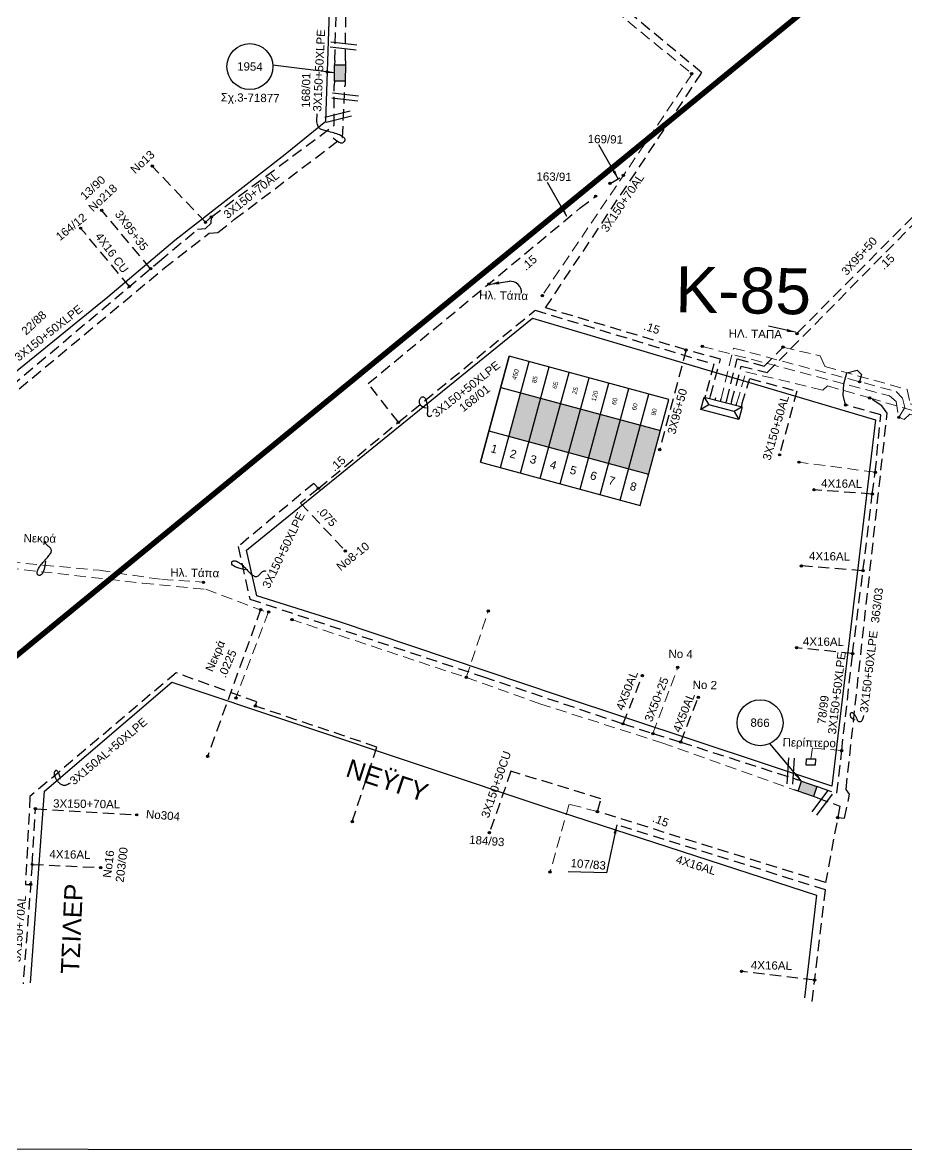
# Model space of a CAD drawing. Header units: millimetres. Extents: x 2875 to 4053, y 1200 to 1741.
# Drawn here: x 2972 to 3071.6, y 1200.5 to 1327.8 of the extents above; entities that cross this region are included whole.
import ezdxf
from ezdxf.enums import TextEntityAlignment as Align

# ---------------------------------------------------------------- set-up
doc = ezdxf.new("R2010")
doc.units = ezdxf.units.MM
doc.linetypes.add('DASHED', pattern=[19.05, 12.7, -6.35])
doc.linetypes.add('DASHEDX2', pattern=[38.1, 25.4, -12.7])
for name, color, linetype in [('Link Box 4 Διευθύνσεων', 7, 'Continuous'), ('Ασφαλειοκιβώτια Χ.Τ 8 αναχωρήσεων', 7, 'Continuous'), ('Γυμνά εναέρια ΧΤ (3Φ)   4x16AL', 7, 'Continuous'), ('Επιγραφές - Σχήματα', 7, 'Continuous'), ('Επιτοίχιο Κουτί', 7, 'Continuous'), ('Καλώδια ΧΤ   3x150+50AL', 7, 'DASHED'), ('Καλώδια ΧΤ   3x150+50AL XLPE', 7, 'DASHED'), ('Καλώδια ΧΤ   3x150+50CU', 7, 'DASHED'), ('Καλώδια ΧΤ   3x150+70AL', 7, 'DASHED'), ('Καλώδια ΧΤ   3x150AL+50XLPE', 7, 'DASHED'), ('Καλώδια ΧΤ   3x95+35 CU', 7, 'DASHED'), ('Καλώδια ΧΤ   3x95+50CU', 7, 'DASHED'), ('ΠΙΝΑΚΙΔΑ', 7, 'Continuous'), ('Συνδέσεις', 7, 'Continuous'), ('Τομή', 7, 'Continuous'), ('Υποσταθμός πόλεως', 7, 'Continuous'), ('Υπόβαθρο ΔΕΗ', 7, 'Continuous'), ('Υπόγεια Καλώδια Δικτύου ΧΤ   .10', 7, 'DASHED'), ('Υπόγεια Καλώδια Δικτύου ΧΤ   .15', 7, 'DASHED'), ('Υπόγεια καλώδια Δικτύου ΧΤ και Παρ. ΧΤ - 3X150+70 AL', 7, 'DASHED'), ('Υπόγεια καλώδια Παροχών ΧΤ   .0225', 7, 'DASHED'), ('Υπόγεια καλώδια Παροχών ΧΤ   .075', 7, 'DASHED'), ('Υπόγεια καλώδια Παροχών ΧΤ   4x16AL', 7, 'DASHED'), ('Υπόγεια καλώδια Παροχών ΧΤ   4x16CU', 7, 'DASHED'), ('Υπόγεια καλώδια Παροχών ΧΤ   4x50AL', 7, 'DASHED')]:
    doc.layers.add(name, color=color, linetype=linetype)
doc.layers.add('Άγνωστα', color=7, linetype='Continuous', lineweight=5)
doc.styles.get("Standard").update_dxf_attribs({"font": 'ARIAL.TTF'})
doc.linetypes.add('SYN_LINE', pattern='A,0.5,-0.0001,["/\\/\\/\\/",Standard,S=0.1,R=0,X=0,Y=-0.05],-0.25', length=0.7501)
doc.dimstyles.new('ISO-25', dxfattribs={"dimtxt": 2.5, "dimasz": 1, "dimexe": 1.25, "dimexo": 0.625, "dimtad": 1, "dimtxsty": 'Standard', "dimcen": 2.5, "dimadec": 0, "dimazin": 0, "dimtfac": 1, "dimtmove": 0, "dimatfit": 3, "dimfxl": 1.25, "dimarcsym": 0})

# ---------------------------------------------------------------- blocks, each defined once
blk = doc.blocks.new('LINK BOX 4 ΑΝΑΧΩΡΗΣΕΩΝ')
at = {"layer": 'Link Box 4 Διευθύνσεων', "ltscale": 40}
blk.add_hatch(color=256, dxfattribs=at).paths.add_polyline_path([(-3.54, 0), (-3.54, -4.67), (3.54, -4.67), (3.54, 0)])
for p, q in [((-3.54, 0), (-5.33, 0)), ((5.33, 0), (3.54, 0)), ((-3.54, -4.67), (-5.33, -4.67)), ((5.33, -4.67), (3.54, -4.67))]:
    blk.add_line(p, q, dxfattribs=at)
blk.add_lwpolyline([(-3.54, -4.67), (-3.54, 0), (3.54, 0), (3.54, -4.67)], close=True, dxfattribs=at)
blk = doc.blocks.new('_ΣΥΝΔΕΣΗ')
at = {"layer": 'Συνδέσεις', "linetype": 'SYN_LINE', "ltscale": 40}
blk.add_hatch(color=256, dxfattribs=at).paths.add_polyline_path([(0.5, -0.01, 1), (-0.5, -0.01, 1)])
at = {"layer": 'Συνδέσεις'}
blk.add_circle((0, -0.01), 0.5, dxfattribs=at)
blk = doc.blocks.new('ΤΟΜΗ')
at = {"layer": 'Τομή', "ltscale": 40}
for p, q in [((-5.68, 0), (5.68, 0)), ((5.68, -2.33), (-5.68, -2.33))]:
    blk.add_line(p, q, dxfattribs=at)
blk = doc.blocks.new('ΕΠΙΤΟΙΧΙΟ ΚΟΥΤΙ')
at = {"layer": 'Επιτοίχιο Κουτί', "ltscale": 40}
blk.add_lwpolyline([(-2.06, 1.35), (1.86, 1.35), (1.86, -1.39), (-2.06, -1.39)], close=True, dxfattribs=at)
blk = doc.blocks.new('ΑΣΦΑΛΕΙΟΚΙΒΩΤΙΟ ΥΠΟΣΤΑΘΜΟΥ 8 ΑΝΑΧΩΡΗΣΕΩΝ')
at = {"layer": 'Ασφαλειοκιβώτια Χ.Τ 8 αναχωρήσεων', "ltscale": 40}
for p, q in [((-23.91, 36), (23.91, 36)), ((-9.83, 36), (-9.83, -36)), ((9.83, 36), (9.83, -36)), ((-23.91, 27), (23.91, 27)), ((-23.91, 18), (23.91, 18)), ((-23.91, 9), (23.91, 9)), ((-23.91, 0), (23.91, 0)), ((-23.91, -9), (23.91, -9)), ((-23.91, -18), (23.91, -18)), ((-23.91, -27), (23.91, -27))]:
    blk.add_line(p, q, dxfattribs=at)
at = {"layer": 'Ασφαλειοκιβώτια Χ.Τ 8 αναχωρήσεων'}
blk.add_lwpolyline([(-23.91, -36), (23.91, -36), (23.91, 36), (-23.91, 36)], close=True, dxfattribs=at)
for s, p in [('1', (-18.53, 33.14)), ('2', (-18.53, 24.57)), ('3', (-18.53, 15.5)), ('4', (-18.53, 6.47)), ('5', (-18.53, -2.54)), ('6', (-18.53, -11.67)), ('7', (-18.53, -19.92)), ('8', (-18.53, -29.6))]:
    blk.add_text(s, height=3.6, rotation=270, dxfattribs=at).set_placement(p)
at = {"layer": 'Ασφαλειοκιβώτια Χ.Τ 8 αναχωρήσεων', "ltscale": 40}
for tag, height, p in [('ΟΝΟΜΑ', 5, (-0.27, 39.95)), ('ΚΕΙΜΕΝΟ 1', 2, (16.95, 31.32)), ('ΚΕΙΜΕΝΟ 2', 2, (16.95, 22.62)), ('ΚΕΙΜΕΝΟ 3', 2, (16.95, 13.33)), ('ΚΕΙΜΕΝΟ 4', 2, (16.95, 4.36)), ('ΚΕΙΜΕΝΟ 5', 2, (16.95, -4.48)), ('ΚΕΙΜΕΝΟ 6', 2, (16.95, -13.4)), ('ΚΕΙΜΕΝΟ 7', 2, (16.95, -22.48)), ('ΚΕΙΜΕΝΟ 8', 2, (16.95, -31.21)), ('ΣΧ', 2, (-0.21, -38.43))]:
    blk.add_attdef(tag, text='', height=height, dxfattribs=at).set_placement(p, align=Align.MIDDLE_CENTER)
blk = doc.blocks.new('ΥΠΟΣΤΑΘΜΟΣ ΠΟΛΕΩΣ 8 ΑΝΑΧΩΡΗΣΕΩΝ')
at = {"layer": 'Υποσταθμός πόλεως', "linetype": 'Continuous', "ltscale": 40}
for p, q in [((-8.18, -2.82), (-8.18, -4)), ((-5.9, -2.82), (-5.9, -4)), ((-3.55, -2.82), (-3.55, -4)), ((-1.28, -2.82), (-1.28, -4)), ((1.23, -2.82), (1.23, -4)), ((3.56, -2.82), (3.56, -4)), ((6.03, -2.82), (6.03, -4)), ((8.16, -2.82), (8.16, -4))]:
    blk.add_line(p, q, dxfattribs=at)
blk.add_lwpolyline([(-8.57, 2.82), (8.57, 2.82), (8.57, -2.82), (-8.57, -2.82)], close=True, dxfattribs=at)
for points in [[(-5.75, 0), (-8.57, 2.82)], [(5.75, 0), (8.57, 2.82)], [(-8.57, -2.82), (-5.75, 0)], [(-5.75, 0), (5.75, 0)], [(8.57, -2.82), (5.75, 0)]]:
    blk.add_lwpolyline(points, dxfattribs=at)
at = {"layer": 'Υποσταθμός πόλεως', "linetype": 'SYN_LINE', "ltscale": 40, "flags": 1}
for tag, p in [('ΜΕΤΑΣΧΗΜΑΤΙΣΜΟΣ', (9.59, 1.44)), ('ΙΣΧΥΣ', (9.57, -1.35)), ('ΑΡΙΘΜΟΣ', (9.69, -4.07))]:
    blk.add_attdef(tag, p, '', height=1.8, dxfattribs=at)

msp = doc.modelspace()

# ---------------------------------------------------------------- hatches: boundary and pattern name
at = {"layer": 'Ασφαλειοκιβώτια Χ.Τ 8 αναχωρήσεων'}
for color, points in [(1, [(3026.818, 1281.163), (3029.068, 1280.553), (3030.4, 1285.467), (3028.15, 1286.077)]), (85, [(3029.068, 1280.553), (3031.318, 1279.943), (3032.65, 1284.857), (3030.4, 1285.467)]), (6, [(3031.318, 1279.943), (3033.568, 1279.333), (3034.901, 1284.247), (3032.65, 1284.857)]), (2, [(3033.568, 1279.333), (3035.819, 1278.723), (3037.151, 1283.637), (3034.901, 1284.247)]), (173, [(3035.819, 1278.723), (3038.069, 1278.113), (3039.401, 1283.027), (3037.151, 1283.637)]), (27, [(3038.069, 1278.113), (3040.319, 1277.503), (3041.651, 1282.417), (3039.401, 1283.027)]), (62, [(3040.319, 1277.503), (3042.569, 1276.893), (3043.901, 1281.807), (3041.651, 1282.417)])]:
    msp.add_hatch(color=color, dxfattribs=at).paths.add_polyline_path(points)

# ---------------------------------------------------------------- linework, layer by layer
at = {"layer": 'Άγνωστα', "linetype": 'DASHED', "ltscale": 0.1}
for points in [[(3034.324, 1332.78), (3047.478, 1322.022), (3030.6, 1297.068)], [(2993.268, 1305.892), (2992.61, 1305.306), (2986.603, 1311.624)], [(2939.671, 1269.091), (2950.013, 1268.315), (2957.091, 1267.867), (2966.647, 1267.376), (2980.611, 1266.069), (2987.681, 1265.029), (2992.308, 1264.749)]]:
    msp.add_lwpolyline(points, dxfattribs=at)
at = {"layer": 'Άγνωστα', "color": 62, "linetype": 'DASHED', "ltscale": 0.1}
for points in [[(3048.616, 1291.305), (3069.724, 1285.735), (3070.473, 1285.099), (3070.787, 1283.312), (3071.387, 1283.065), (3072.029, 1283.684), (3086.215, 1279.2)], [(3050.747, 1285.412), (3052.141, 1291.121), (3070.501, 1286.205), (3071.201, 1285.482), (3071.476, 1284.43), (3070.787, 1283.312)], [(3068.133, 1277.123), (3059.532, 1278.259)], [(3022.006, 1253.994), (3024.504, 1261.483)], [(3002.234, 1260.56), (3002.234, 1260.56), (3022.006, 1253.994), (3030.298, 1251.027), (3044.073, 1246.625), (3058.993, 1241.326)], [(3064.348, 1245.757), (3061.055, 1246.047), (3060.865, 1244.824)]]:
    msp.add_lwpolyline(points, dxfattribs=at)
at = {"layer": 'Άγνωστα', "color": 173, "linetype": 'DASHED', "ltscale": 0.1}
for points in [[(3052.528, 1284.927), (3053.538, 1288.442), (3062.206, 1286.377), (3062.75, 1286.848), (3067.508, 1285.5), (3088.525, 1279.306), (3089.224, 1290.143)], [(3036.803, 1238.879), (3033.615, 1239.719), (3031.467, 1232.077)]]:
    msp.add_lwpolyline(points, dxfattribs=at)
at = {"layer": 'Άγνωστα', "color": 6, "linetype": 'DASHED', "ltscale": 0.1}
msp.add_lwpolyline([(3057.735, 1291.225), (3061.93, 1290.228), (3062.461, 1289.021), (3071.709, 1286.461), (3072.065, 1284.849), (3087.43, 1280.5), (3087.912, 1280.279), (3088.776, 1280.698), (3089.368, 1281.348), (3090.427, 1290.026)], dxfattribs=at)
at = {"layer": 'Άγνωστα', "color": 7, "linetype": 'DASHED', "ltscale": 0.1}
for points in [[(2950.781, 1267.58), (2954.984, 1267.268), (2960.873, 1267.189), (2970.275, 1266.339), (2985.512, 1264.625), (2992.638, 1263.932), (2999.674, 1261.264)], [(2999.727, 1261.385), (2996.041, 1251.681)]]:
    msp.add_lwpolyline(points, dxfattribs=at)
at = {"layer": 'Άγνωστα', "color": 2, "linetype": 'DASHED', "ltscale": 0.1}
msp.add_lwpolyline([(3043.066, 1247.673), (3045.855, 1255.124)], dxfattribs=at)
at = {"layer": 'Γυμνά εναέρια ΧΤ (3Φ)   4x16AL', "color": 173, "linetype": 'DASHED', "ltscale": 0.1}
msp.add_lwpolyline([(3061.014, 1217.478), (3062.513, 1230.066), (3038.993, 1237.382)], dxfattribs=at)
at = {"layer": 'Επιγραφές - Σχήματα'}
for points in [[(3006.997, 1314.822), (3007.258, 1314.586), (3007.48, 1314.42), (3007.665, 1314.315), (3007.82, 1314.26), (3007.946, 1314.246), (3008.05, 1314.262), (3008.134, 1314.299), (3008.203, 1314.346), (3008.26, 1314.396), (3008.305, 1314.446), (3008.337, 1314.497), (3008.356, 1314.549), (3008.361, 1314.602), (3008.351, 1314.657), (3008.325, 1314.714), (3008.283, 1314.772), (3008.224, 1314.832), (3008.148, 1314.894), (3008.057, 1314.956), (3007.952, 1315.018), (3007.832, 1315.081), (3007.7, 1315.142), (3007.556, 1315.201), (3007.4, 1315.259), (3007.235, 1315.314), (3007.062, 1315.366), (3006.885, 1315.416), (3006.707, 1315.464), (3006.532, 1315.51), (3006.361, 1315.553), (3006.199, 1315.595), (3006.049, 1315.635), (3005.912, 1315.674), (3005.789, 1315.713), (3005.68, 1315.755), (3005.583, 1315.803), (3005.497, 1315.857), (3005.422, 1315.921), (3005.358, 1315.996), (3005.303, 1316.085), (3005.257, 1316.19), (3005.22, 1316.312), (3005.192, 1316.453), (3005.175, 1316.615), (3005.168, 1316.799), (3005.172, 1317.007), (3005.188, 1317.24), (3005.215, 1317.5)], [(3017.526, 1284.328), (3017.299, 1284.39), (3017.118, 1284.465), (3016.979, 1284.552), (3016.877, 1284.646), (3016.806, 1284.746), (3016.761, 1284.849), (3016.738, 1284.951), (3016.731, 1285.05), (3016.735, 1285.145), (3016.75, 1285.232), (3016.773, 1285.313), (3016.804, 1285.387), (3016.841, 1285.452), (3016.884, 1285.508), (3016.93, 1285.555), (3016.98, 1285.591), (3017.031, 1285.617), (3017.083, 1285.631), (3017.136, 1285.634), (3017.189, 1285.623), (3017.241, 1285.599), (3017.292, 1285.56), (3017.341, 1285.507), (3017.388, 1285.438), (3017.431, 1285.354), (3017.472, 1285.256), (3017.508, 1285.148), (3017.541, 1285.031), (3017.57, 1284.909), (3017.593, 1284.785), (3017.612, 1284.661), (3017.626, 1284.539), (3017.634, 1284.423), (3017.638, 1284.312), (3017.638, 1284.208), (3017.636, 1284.11), (3017.632, 1284.019), (3017.627, 1283.935), (3017.622, 1283.858), (3017.619, 1283.788), (3017.617, 1283.726), (3017.619, 1283.672), (3017.623, 1283.624), (3017.63, 1283.582), (3017.642, 1283.545), (3017.657, 1283.513), (3017.677, 1283.486), (3017.702, 1283.461), (3017.733, 1283.44), (3017.769, 1283.425), (3017.811, 1283.416), (3017.86, 1283.416), (3017.916, 1283.428), (3017.979, 1283.454), (3018.05, 1283.495), (3018.129, 1283.553)], [(2974.56, 1267.091), (2974.491, 1266.584), (2974.409, 1266.194), (2974.316, 1265.906), (2974.217, 1265.705), (2974.116, 1265.577), (2974.017, 1265.507), (2973.925, 1265.481), (2973.843, 1265.483), (2973.775, 1265.503), (2973.72, 1265.535), (2973.679, 1265.579), (2973.65, 1265.634), (2973.633, 1265.697), (2973.627, 1265.767), (2973.631, 1265.844), (2973.645, 1265.926), (2973.668, 1266.01), (2973.699, 1266.098), (2973.738, 1266.188), (2973.785, 1266.28), (2973.838, 1266.374), (2973.898, 1266.468), (2973.963, 1266.562), (2974.033, 1266.657), (2974.109, 1266.751), (2974.188, 1266.845), (2974.27, 1266.938), (2974.355, 1267.032), (2974.443, 1267.127), (2974.531, 1267.223), (2974.62, 1267.32), (2974.708, 1267.418), (2974.796, 1267.518), (2974.881, 1267.619), (2974.961, 1267.72), (2975.035, 1267.82), (2975.1, 1267.917), (2975.154, 1268.012), (2975.196, 1268.103), (2975.223, 1268.188), (2975.234, 1268.268), (2975.23, 1268.343), (2975.212, 1268.413), (2975.181, 1268.481), (2975.137, 1268.546), (2975.082, 1268.61), (2975.017, 1268.674), (2974.943, 1268.739), (2974.862, 1268.804), (2974.779, 1268.873), (2974.7, 1268.945), (2974.631, 1269.021), (2974.577, 1269.102), (2974.545, 1269.189), (2974.54, 1269.284), (2974.569, 1269.386)], [(2997.128, 1266.122), (2996.626, 1266.224), (2996.242, 1266.333), (2995.961, 1266.445), (2995.767, 1266.557), (2995.646, 1266.666), (2995.583, 1266.769), (2995.564, 1266.863), (2995.572, 1266.945), (2995.596, 1267.012), (2995.632, 1267.064), (2995.679, 1267.102), (2995.735, 1267.127), (2995.799, 1267.14), (2995.87, 1267.141), (2995.946, 1267.132), (2996.026, 1267.112), (2996.109, 1267.084), (2996.195, 1267.047), (2996.282, 1267.002), (2996.371, 1266.949), (2996.46, 1266.89), (2996.55, 1266.824), (2996.64, 1266.752), (2996.73, 1266.676), (2996.818, 1266.594), (2996.907, 1266.509), (2996.995, 1266.42), (2997.083, 1266.329), (2997.171, 1266.236), (2997.261, 1266.141), (2997.352, 1266.046), (2997.444, 1265.951), (2997.538, 1265.857), (2997.633, 1265.765), (2997.728, 1265.678), (2997.822, 1265.598), (2997.915, 1265.527), (2998.006, 1265.466), (2998.094, 1265.419), (2998.177, 1265.386), (2998.256, 1265.369), (2998.331, 1265.368), (2998.403, 1265.381), (2998.472, 1265.408), (2998.54, 1265.447), (2998.608, 1265.498), (2998.676, 1265.558), (2998.745, 1265.627), (2998.817, 1265.704), (2998.89, 1265.782), (2998.967, 1265.856), (2999.048, 1265.92), (2999.133, 1265.968), (2999.222, 1265.995), (2999.316, 1265.993), (2999.417, 1265.957)], [(3065.846, 1249.171), (3065.669, 1249.259), (3065.536, 1249.352), (3065.44, 1249.447), (3065.377, 1249.543), (3065.34, 1249.637), (3065.325, 1249.725), (3065.325, 1249.806), (3065.335, 1249.876), (3065.351, 1249.934), (3065.37, 1249.98), (3065.394, 1250.014), (3065.422, 1250.036), (3065.453, 1250.048), (3065.487, 1250.049), (3065.525, 1250.04), (3065.565, 1250.022), (3065.607, 1249.996), (3065.65, 1249.961), (3065.695, 1249.919), (3065.739, 1249.872), (3065.783, 1249.819), (3065.825, 1249.763), (3065.864, 1249.703), (3065.9, 1249.642), (3065.933, 1249.579), (3065.962, 1249.517), (3065.988, 1249.455), (3066.012, 1249.394), (3066.035, 1249.336), (3066.057, 1249.281), (3066.079, 1249.23), (3066.102, 1249.185), (3066.126, 1249.145), (3066.152, 1249.11), (3066.181, 1249.082), (3066.213, 1249.059), (3066.248, 1249.041), (3066.289, 1249.029), (3066.334, 1249.023), (3066.385, 1249.022), (3066.442, 1249.026), (3066.503, 1249.043), (3066.566, 1249.076), (3066.629, 1249.132), (3066.689, 1249.218), (3066.744, 1249.339), (3066.793, 1249.501), (3066.833, 1249.71)], [(2976.232, 1242.527), (2976.204, 1242.699), (2976.171, 1242.852), (2976.134, 1242.985), (2976.093, 1243.101), (2976.052, 1243.2), (2976.01, 1243.283), (2975.97, 1243.351), (2975.933, 1243.406), (2975.899, 1243.449), (2975.869, 1243.481), (2975.841, 1243.504), (2975.816, 1243.517), (2975.794, 1243.523), (2975.772, 1243.523), (2975.751, 1243.517), (2975.731, 1243.508), (2975.711, 1243.495), (2975.69, 1243.48), (2975.67, 1243.462), (2975.651, 1243.442), (2975.632, 1243.419), (2975.615, 1243.394), (2975.598, 1243.367), (2975.584, 1243.339), (2975.571, 1243.308), (2975.56, 1243.276), (2975.552, 1243.242), (2975.546, 1243.206), (2975.542, 1243.168), (2975.541, 1243.129), (2975.544, 1243.088), (2975.55, 1243.045), (2975.559, 1243), (2975.571, 1242.953), (2975.587, 1242.905), (2975.605, 1242.854), (2975.627, 1242.802), (2975.652, 1242.747), (2975.68, 1242.691), (2975.711, 1242.632), (2975.745, 1242.571), (2975.782, 1242.509), (2975.821, 1242.446), (2975.863, 1242.384), (2975.908, 1242.322), (2975.956, 1242.261), (2976.006, 1242.204), (2976.059, 1242.149), (2976.115, 1242.098), (2976.173, 1242.052), (2976.233, 1242.009), (2976.295, 1241.971), (2976.358, 1241.938), (2976.422, 1241.909), (2976.487, 1241.884), (2976.552, 1241.864), (2976.618, 1241.85), (2976.688, 1241.844), (2976.764, 1241.848), (2976.85, 1241.866), (2976.951, 1241.9), (2977.068, 1241.953), (2977.206, 1242.029), (2977.368, 1242.13)]]:
    msp.add_lwpolyline(points, dxfattribs=at)
for centre in [(2997.614, 1322.842), (3055.14, 1248.881)]:
    msp.add_circle(centre, 2.59, dxfattribs=at)
msp.add_arc((3026.964, 1297.357), 1.287, 356.84798, 95.27086, dxfattribs=at)
at = {"layer": 'Καλώδια ΧΤ   3x150+50AL', "color": 5, "ltscale": 0.1}
msp.add_lwpolyline([(3008.387, 1323.488), (3008.436, 1330.615), (3004.322, 1332.918), (3006.202, 1336.299), (3010.123, 1343.767), (2972.128, 1364.282), (2970.809, 1364.032), (2968.576, 1365.319), (2951.355, 1369.924), (2950.257, 1370.961), (2942.899, 1374.752), (2925.58, 1381.964), (2908.674, 1390.836), (2898.848, 1396.223)], dxfattribs=at)
at = {"layer": 'Καλώδια ΧΤ   3x150+50AL', "color": 1, "ltscale": 0.1}
msp.add_lwpolyline([(3053.1, 1284.781), (3053.976, 1287.677), (3059.302, 1286.274), (3057.354, 1279.176)], dxfattribs=at)
at = {"layer": 'Καλώδια ΧΤ   3x150+50AL XLPE', "color": 6, "linetype": 'DASHED', "ltscale": 0.1}
msp.add_lwpolyline([(3007.178, 1323.51), (3007.406, 1330.434), (2995.898, 1336.475), (2973.043, 1348.4), (2972.249, 1346.808)], dxfattribs=at)
at = {"layer": 'Καλώδια ΧΤ   3x150+50AL XLPE', "color": 27, "linetype": 'DASHED', "ltscale": 0.1}
msp.add_lwpolyline([(2971.597, 1286.521), (2987.975, 1300.152), (2993.014, 1304.054), (2993.999, 1304.136), (2995.893, 1305.626), (3008.06, 1314.862), (3008.337, 1320.728)], dxfattribs=at)
at = {"layer": 'Καλώδια ΧΤ   3x150+50AL XLPE', "color": 2, "ltscale": 0.1}
msp.add_lwpolyline([(3014.353, 1282.75), (3029.771, 1295.372)], dxfattribs=at)
at = {"layer": 'Καλώδια ΧΤ   3x150+50AL XLPE', "color": 62}
msp.add_lwpolyline([(3064.786, 1284.718), (3064.499, 1285.821), (3064.595, 1287.089), (3064.94, 1288.335), (3066.097, 1288.624), (3066.586, 1288.137), (3066.365, 1287.313), (3066.365, 1287.313)], dxfattribs=at)
at = {"layer": 'Καλώδια ΧΤ   3x150+50AL XLPE', "color": 173, "linetype": 'DASHED', "ltscale": 0.1}
msp.add_lwpolyline([(3063.892, 1238.201), (3064.67, 1238.146), (3065.241, 1240.849), (3064.839, 1241.381), (3069.473, 1283.762), (3068.852, 1284.61), (3067.508, 1285.5)], dxfattribs=at)
at = {"layer": 'Καλώδια ΧΤ   3x150+50AL XLPE', "color": 62, "ltscale": 0.1}
msp.add_lwpolyline([(3061.997, 1241.568), (3063.806, 1240.934), (3064.348, 1245.757), (3065.573, 1256.685), (3066.745, 1266.025), (3067.79, 1274.658), (3068.133, 1277.123), (3068.746, 1283.604), (3064.786, 1284.718)], dxfattribs=at)
at = {"layer": 'Καλώδια ΧΤ   3x150+50AL XLPE', "color": 2, "linetype": 'DASHED', "ltscale": 0.1}
msp.add_lwpolyline([(3005.345, 1275.306), (3004.814, 1275.867), (2996.298, 1268.735), (2997.594, 1262.834), (3023.939, 1254.067), (3039.696, 1248.766), (3043.066, 1247.673), (3046.199, 1246.703), (3059.388, 1242.469)], dxfattribs=at)
at = {"layer": 'Καλώδια ΧΤ   3x150+50CU', "color": 173, "linetype": 'DASHED', "ltscale": 0.1}
msp.add_lwpolyline([(3036.803, 1238.879), (3037.201, 1240.301), (3027.05, 1243.431), (3024.626, 1236.514)], dxfattribs=at)
at = {"layer": 'Καλώδια ΧΤ   3x150+70AL', "color": 27, "linetype": 'DASHED', "ltscale": 0.1}
msp.add_lwpolyline([(3049.544, 1285.724), (3050.689, 1289.863), (3046.789, 1290.912), (3030.954, 1295.658), (3048.569, 1322.135), (3034.616, 1333.709), (3037.73, 1335.508), (3041.211, 1338.926)], dxfattribs=at)
at = {"layer": 'Καλώδια ΧΤ   3x150+70AL', "color": 85, "linetype": 'DASHED', "ltscale": 0.1}
msp.add_lwpolyline([(2973.062, 1232.913), (2973.436, 1239.19), (2984.86, 1238.509)], dxfattribs=at)
at = {"layer": 'Καλώδια ΧΤ   3x150AL+50XLPE', "color": 85, "ltscale": 0.1}
for points in [[(2998.226, 1250.771), (2998.398, 1251.232), (2989.293, 1254.514), (2972.816, 1240.572), (2972.298, 1230.643), (2972.988, 1230.67)], [(3009.149, 1237.738), (3011.945, 1246.153), (2998.226, 1250.771)]]:
    msp.add_lwpolyline(points, dxfattribs=at)
at = {"layer": 'Καλώδια ΧΤ   3x95+35 CU', "linetype": 'DASHED', "ltscale": 0.1}
msp.add_lwpolyline([(2986.416, 1300.065), (2980.91, 1306.628)], dxfattribs=at)
at = {"layer": 'Καλώδια ΧΤ   3x95+50CU', "color": 27, "linetype": 'DASHED', "ltscale": 0.1}
msp.add_lwpolyline([(3046.789, 1290.912), (3043.825, 1279.684)], dxfattribs=at)
at = {"layer": 'ΠΙΝΑΚΙΔΑ'}
msp.add_lwpolyline([(2883.045, 1200.853), (3942.226, 1200.46), (3942.226, 1741.119), (2883.045, 1741.119)], close=True, dxfattribs=at)
at = {"layer": 'Υπόβαθρο ΔΕΗ', "linetype": 'DASHEDX2', "ltscale": 0.5, "const_width": 0.622, "flags": 128}
msp.add_lwpolyline([(2907.176, 1221.264), (2932.857, 1237.489), (2967.001, 1252.922), (3014.71, 1292.01), (3097.879, 1359.996), (3240.65, 1479.301), (3312.407, 1539.054), (3386.11, 1599.706), (3467.829, 1667.474), (3496.402, 1691.349), (3500.803, 1694.888), (3502.579, 1695.994), (3504.869, 1696.988), (3531.535, 1709.338)], dxfattribs=at)
at = {"layer": 'Υπόβαθρο ΔΕΗ'}
for points in [[(2994.438, 1336.5), (2972.956, 1347.619), (2968.43, 1336.945), (2968.43, 1336.945), (2968.43, 1336.945), (2968.43, 1336.945), (2968.43, 1336.945), (2951.343, 1320.053), (2947.822, 1314.818), (2922.168, 1274.309), (2935.515, 1270.737), (2948.48, 1278.608), (2955.873, 1281.198), (2957.184, 1281.61), (2968.074, 1285.721), (2968.519, 1286.31), (2981.607, 1296.881), (2989.15, 1303.285), (3001.578, 1312.989), (3006.192, 1316.705), (3006.62, 1330.189), (2994.438, 1336.5)], [(2998.384, 1263.205), (2997.238, 1268.34), (3029.475, 1294.473), (3068.154, 1283.032), (3063.247, 1241.735), (3032.536, 1251.934), (3007.59, 1260.298), (2998.384, 1263.205)], [(2972.876, 1219.579), (2974.466, 1241.173), (2988.816, 1253.453), (3031.106, 1239.316), (3061.516, 1229.449), (3060.166, 1217.871)]]:
    msp.add_lwpolyline(points, dxfattribs=at)
at = {"layer": 'Υπόγεια Καλώδια Δικτύου ΧΤ   .10', "color": 6, "linetype": 'DASHED', "ltscale": 0.1}
for points in [[(3059.36, 1292.845), (3078.97, 1312.541), (3089.442, 1323.32), (3090.407, 1324.224), (3099.824, 1323.345), (3100.586, 1324.342), (3112.635, 1322.433), (3117.497, 1321.871), (3118.966, 1322.139), (3120.608, 1324.642), (3121.008, 1326.205), (3122.623, 1327.241), (3125.261, 1327.409), (3125.655, 1327.056), (3124.69, 1326.7), (3122.046, 1326.187), (3121.213, 1325.151), (3120.534, 1323.228), (3119.55, 1321.925), (3118.313, 1321.339), (3112.653, 1321.808)], [(3051.375, 1285.249), (3052.57, 1289.921), (3055.606, 1289.075), (3057.745, 1291.223)]]:
    msp.add_lwpolyline(points, dxfattribs=at)
at = {"layer": 'Υπόγεια Καλώδια Δικτύου ΧΤ   .15', "color": 85, "ltscale": 0.1}
msp.add_lwpolyline([(3051.937, 1285.077), (3053.025, 1289.083), (3055.955, 1288.347), (3082.125, 1314.928), (3093.913, 1313.109), (3090.846, 1283.407), (3089.032, 1267.54), (3089.845, 1266.661)], dxfattribs=at)
at = {"layer": 'Υπόγεια Καλώδια Δικτύου ΧΤ   .15', "color": 2, "ltscale": 0.1}
for points in [[(3038.232, 1309.653), (3039.734, 1310.573)], [(3014.353, 1282.75), (3010.964, 1287.113), (3034.83, 1306.889), (3036.53, 1308.166)], [(3029.771, 1295.372), (3049.939, 1289.298), (3048.999, 1285.826)], [(3005.345, 1275.306), (3014.353, 1282.75)]]:
    msp.add_lwpolyline(points, dxfattribs=at)
at = {"layer": 'Υπόγεια Καλώδια Δικτύου ΧΤ   .15', "color": 173, "ltscale": 0.1}
msp.add_lwpolyline([(3061.602, 1240.425), (3064.135, 1239.495), (3062.512, 1230.866), (3036.803, 1238.879)], dxfattribs=at)
at = {"layer": 'Υπόγεια καλώδια Δικτύου ΧΤ και Παρ. ΧΤ - 3X150+70 AL', "ltscale": 0.1}
msp.add_lwpolyline([(2964.721, 1283.346), (2969.255, 1285.611), (2987.433, 1300.919), (2991.708, 1304.511), (2992.624, 1304.605), (2993.256, 1305.179), (2993.268, 1305.91), (3007.134, 1316.244), (3007.128, 1320.75)], dxfattribs=at)
at = {"layer": 'Υπόγεια καλώδια Δικτύου ΧΤ και Παρ. ΧΤ - 3X150+70 AL', "color": 85, "ltscale": 0.1}
msp.add_lwpolyline([(2973.062, 1232.913), (2972.039, 1219.477)], dxfattribs=at)
at = {"layer": 'Υπόγεια καλώδια Παροχών ΧΤ   .0225', "color": 7, "linetype": 'DASHED', "ltscale": 0.1}
msp.add_lwpolyline([(2998.823, 1261.637), (2992.843, 1245.097)], dxfattribs=at)
at = {"layer": 'Υπόγεια καλώδια Παροχών ΧΤ   .075', "color": 2, "ltscale": 0.1}
msp.add_lwpolyline([(3005.345, 1275.306), (3003.33, 1273.653), (3008.373, 1268.259)], dxfattribs=at)
at = {"layer": 'Υπόγεια καλώδια Παροχών ΧΤ   4x16AL', "color": 62, "ltscale": 0.1}
for points in [[(3067.79, 1274.658), (3061.214, 1275.143)], [(3066.745, 1266.025), (3059.84, 1266.567)], [(3065.573, 1256.685), (3059.259, 1257.337)]]:
    msp.add_lwpolyline(points, dxfattribs=at)
at = {"layer": 'Υπόγεια καλώδια Παροχών ΧΤ   4x16AL', "color": 85, "ltscale": 0.1}
msp.add_lwpolyline([(2973.062, 1232.913), (2980.794, 1232.57)], dxfattribs=at)
at = {"layer": 'Υπόγεια καλώδια Παροχών ΧΤ   4x16AL', "color": 173, "ltscale": 0.1}
msp.add_lwpolyline([(3061.3, 1219.883), (3053.049, 1220.858)], dxfattribs=at)
at = {"layer": 'Υπόγεια καλώδια Παροχών ΧΤ   4x16CU', "ltscale": 0.1}
msp.add_lwpolyline([(2984.035, 1298.067), (2978.528, 1304.63)], dxfattribs=at)
at = {"layer": 'Υπόγεια καλώδια Παροχών ΧΤ   4x50AL', "color": 2, "linetype": 'DASHED', "ltscale": 0.1}
for points in [[(3039.696, 1248.766), (3041.879, 1254.212)], [(3046.199, 1246.703), (3048.174, 1251.768)]]:
    msp.add_lwpolyline(points, dxfattribs=at)

# ---------------------------------------------------------------- block references
at = {"layer": 'Link Box 4 Διευθύνσεων'}
for p, xscale, yscale, zscale, rotation in [((3007.153, 1322.13), 0.2590415103700451, 0.2590415103700451, 0.2590415103700451, 88.97754528347703), ((3060.692, 1242.018), 0.259041510369986, 0.259041510369986, 0.259041510369986, 340.9467519154744)]:
    msp.add_blockref('LINK BOX 4 ΑΝΑΧΩΡΗΣΕΩΝ', p, dxfattribs=dict(at, xscale=xscale, yscale=yscale, zscale=zscale, rotation=rotation))
at = {"layer": 'Ασφαλειοκιβώτια Χ.Τ 8 αναχωρήσεων'}
ref = msp.add_blockref('ΑΣΦΑΛΕΙΟΚΙΒΩΤΙΟ ΥΠΟΣΤΑΘΜΟΥ 8 ΑΝΑΧΩΡΗΣΕΩΝ', (3034.234, 1281.79), dxfattribs=dict(at, xscale=0.2590415103701001, yscale=0.2590415103701001, zscale=0.2590415103701001, rotation=74.83224880047524))
ref.add_attrib('ΚΕΙΜΕΝΟ 2', '85', dxfattribs={"ltscale": 40, "height": 0.5181, "rotation": 74.83225}).set_placement((3029.729, 1287.561), align=Align.MIDDLE_CENTER)
ref.add_attrib('ΚΕΙΜΕΝΟ 1', '450', dxfattribs={"ltscale": 40, "height": 0.5181, "rotation": 74.83225}).set_placement((3027.553, 1288.151), align=Align.MIDDLE_CENTER)
ref.add_attrib('ΚΕΙΜΕΝΟ 3', '65', dxfattribs={"ltscale": 40, "height": 0.5181, "rotation": 74.83225}).set_placement((3032.05, 1286.932), align=Align.MIDDLE_CENTER)
ref.add_attrib('ΚΕΙΜΕΝΟ 4', '25', dxfattribs={"ltscale": 40, "height": 0.5181, "rotation": 74.83225}).set_placement((3034.293, 1286.324), align=Align.MIDDLE_CENTER)
ref.add_attrib('ΚΕΙΜΕΝΟ 5', '120', dxfattribs={"ltscale": 40, "height": 0.5181, "rotation": 74.83225}).set_placement((3036.504, 1285.724), align=Align.MIDDLE_CENTER)
ref.add_attrib('ΚΕΙΜΕΝΟ 6', '60', dxfattribs={"ltscale": 40, "height": 0.5181, "rotation": 74.83225}).set_placement((3038.735, 1285.12), align=Align.MIDDLE_CENTER)
ref.add_attrib('ΚΕΙΜΕΝΟ 7', '60', dxfattribs={"ltscale": 40, "height": 0.5181, "rotation": 74.83225}).set_placement((3041.004, 1284.505), align=Align.MIDDLE_CENTER)
ref.add_attrib('ΚΕΙΜΕΝΟ 8', '90', dxfattribs={"ltscale": 40, "height": 0.5181, "rotation": 74.83225}).set_placement((3043.186, 1283.913), align=Align.MIDDLE_CENTER)
at = {"layer": 'Επιτοίχιο Κουτί', "xscale": 0.2590415103700448, "yscale": 0.2590415103700448, "zscale": 0.2590415103700448, "rotation": 359.0199368875902}
msp.add_blockref('ΕΠΙΤΟΙΧΙΟ ΚΟΥΤΙ', (3060.885, 1244.473), dxfattribs=at)
at = {"layer": 'Συνδέσεις', "xscale": 0.2590415103700448, "yscale": 0.2590415103700448, "zscale": 0.2590415103700448, "rotation": 359.0199368875902}
for p in [(3047.439, 1322.059), (2986.603, 1311.624), (3039.734, 1310.573), (3038.221, 1309.67), (3036.588, 1308.24), (2980.91, 1306.628), (2992.61, 1305.306), (2993.268, 1305.892), (2978.529, 1304.633), (2986.416, 1300.065), (2984.037, 1298.068), (3024.569, 1298.34), (3030.595, 1297.033), (3059.291, 1292.735), (3048.616, 1291.305), (3057.735, 1291.225), (3046.789, 1290.912), (3066.365, 1287.313), (3067.508, 1285.5), (3064.786, 1284.718), (3014.353, 1282.75), (3070.787, 1283.312), (3043.825, 1279.684), (3057.336, 1279.085), (3059.532, 1278.259), (3068.133, 1277.123), (3005.345, 1275.306), (3061.214, 1275.143), (3067.79, 1274.658), (3008.373, 1268.259), (3059.806, 1266.569), (3066.745, 1266.025), (2992.384, 1264.717), (2998.823, 1261.637), (2999.727, 1261.385), (3024.504, 1261.483), (3002.357, 1260.523), (3059.259, 1257.337), (3065.573, 1256.685), (3041.879, 1254.212), (3045.855, 1255.124), (3022.006, 1253.994), (2996.041, 1251.681), (3048.174, 1251.768), (2998.226, 1250.771), (3039.696, 1248.766), (3043.066, 1247.673), (3046.199, 1246.703), (3064.348, 1245.757), (2992.843, 1245.097), (2973.436, 1239.19), (2984.86, 1238.509), (3009.149, 1237.738), (3036.803, 1238.879), (3063.892, 1238.201), (3024.626, 1236.514), (2973.062, 1232.913), (2980.794, 1232.57), (3031.467, 1232.077), (2972.891, 1230.666), (3053.049, 1220.858), (3061.3, 1219.883)]:
    msp.add_blockref('_ΣΥΝΔΕΣΗ', p, dxfattribs=at)
at = {"layer": 'Τομή'}
for p, xscale, yscale, zscale, rotation in [((3008.193, 1325.46), 0.2590415103701076, 0.2590415103701076, 0.2590415103701076, 353.4666327788198), ((3008.395, 1319.728), 0.2590415103701076, 0.2590415103701076, 0.2590415103701076, 353.4666327788198), ((3007.506, 1317.494), 0.2590415103700994, 0.2590415103700994, 0.2590415103700994, 13.89370449873744), ((3058.288, 1243.466), 0.2590415103700763, 0.2590415103700763, 0.2590415103700763, 86.05280979661036), ((3061.905, 1240.019), 0.2590415103700838, 0.2590415103700838, 0.2590415103700838, 52.9975554352233)]:
    msp.add_blockref('ΤΟΜΗ', p, dxfattribs=dict(at, xscale=xscale, yscale=yscale, zscale=zscale, rotation=rotation))
at = {"layer": 'Υποσταθμός πόλεως', "xscale": 0.259041510370079, "yscale": 0.259041510370079, "zscale": 0.259041510370079, "rotation": 165.4417783537588}
msp.add_blockref('ΥΠΟΣΤΑΘΜΟΣ ΠΟΛΕΩΣ 8 ΑΝΑΧΩΡΗΣΕΩΝ', (3050.794, 1284.329), dxfattribs=at)

# ---------------------------------------------------------------- texts
at = {"layer": 'Άγνωστα', "color": 7, "insert": (3042.068, 1249.241), "char_height": 0.9325, "width": 87.23055, "attachment_point": 1, "rotation": 68.61307}
msp.add_mtext('3X50+25', dxfattribs=at)
at = {"layer": 'Γυμνά εναέρια ΧΤ (3Φ)   4x16AL', "color": 7, "insert": (3045.857, 1233.993), "char_height": 0.9325, "width": 87.23055, "attachment_point": 1, "rotation": 342.31089}
msp.add_mtext('4X16AL', dxfattribs=at)
at = {"layer": 'Επιγραφές - Σχήματα', "color": 7, "char_height": 0.9325}
for s, insert, width, attachment_point, rotation in [('1954', (2997.614, 1322.842), 0.64898, 5, 359.01994), ('168/01', (3003.435, 1318.188), 87.23055, 1, 88.94072), ('169/91', (3037.696, 1314.653), 0.64898, 5, 359.01994), ('No13', (2984.047, 1311.377), 87.23055, 1, 42.85649), ('13/90', (2978.386, 1308.421), 87.23055, 1, 42.85649), ('163/91', (3031.913, 1310.426), 0.64898, 5, 359.01994), ('No218', (2979.302, 1307.085), 87.23055, 1, 42.85649), ('164/12', (2975.619, 1303.887), 87.23055, 1, 38.98913), ('Ηλ. Τάπα', (3026.223, 1297.033), 7.06947, 5, 359.01994), ('22/88', (2971.741, 1293.19), 87.23055, 1, 42.85649), ('168/01', (3021.093, 1284.591), 87.23055, 1, 38.27994), ('Νεκρά', (2972.101, 1270.167), 87.23055, 1, 359.01994), ('No8-10', (3007.263, 1266.676), 87.23055, 1, 38.48539), ('Ηλ. Τάπα', (2988.651, 1266.299), 87.23055, 1, 359.01994), ('363/03', (3067.619, 1260.198), 87.23055, 1, 83.10002), ('78/99', (3061.585, 1248.786), 87.23055, 1, 83.10002), ('866', (3055.14, 1248.881), 0.64898, 5, 359.01994), ('No304', (2985.939, 1239.068), 87.23055, 1, 355.62289), ('184/93', (3022.379, 1236.193), 87.23055, 1, 355.62289), ('No16', (2981.024, 1231.477), 87.23055, 1, 83.05127), ('203/00', (2982.446, 1230.96), 87.23055, 1, 83.05127), ('107/83', (3033.814, 1233.555), 87.23055, 1, 355.62289)]:
    msp.add_mtext(s, dxfattribs=dict(at, insert=insert, width=width, attachment_point=attachment_point, rotation=rotation))
at = {"layer": 'Επιγραφές - Σχήματα'}
for s, insert, char_height, width, attachment_point, rotation in [('Σχ.3-71877', (2997.645, 1319.193), 0.9325, 8.8687, 5, 359.01994), ('Κ-85 ', (3053.249, 1297.579), 5.1808, 8.8687, 5, 359.01994), ('ΝΕΫΓΥ', (3008.93, 1244.859), 2.0723, 23.11473, 1, 341.74274), ('ΤΣΙΛΕΡ', (2976.283, 1220.631), 2.0723, 23.11473, 1, 87.48038)]:
    msp.add_mtext(s, dxfattribs=dict(at, insert=insert, char_height=char_height, width=width, attachment_point=attachment_point, rotation=rotation))
at = {"layer": 'Καλώδια ΧΤ   3x150+50AL', "color": 7, "insert": (3055.394, 1278.636), "char_height": 0.9325, "width": 87.23055, "attachment_point": 1, "rotation": 73.64683}
msp.add_mtext('3X150+50AL', dxfattribs=at)
at = {"layer": 'Καλώδια ΧΤ   3x150+50AL XLPE', "color": 7, "char_height": 0.93255, "width": 87.23055, "attachment_point": 1}
for insert, rotation in [((3004.728, 1317.785), 87.25506), ((2970.964, 1290.309), 38.27994), ((3018.051, 1283.972), 38.27994), ((2998.962, 1264.337), 64.33823), ((3066.368, 1250.076), 83.10002), ((3062.761, 1247.656), 83.10002)]:
    msp.add_mtext('3X150+50XLPE', dxfattribs=dict(at, insert=insert, rotation=rotation))
at = {"layer": 'Καλώδια ΧΤ   3x150+50CU', "color": 7, "insert": (3023.658, 1238.372), "char_height": 0.9325, "width": 87.23055, "attachment_point": 1, "rotation": 71.06557}
msp.add_mtext('3X150+50CU', dxfattribs=at)
at = {"layer": 'Καλώδια ΧΤ   3x150+70AL', "color": 7, "char_height": 0.9325, "width": 87.23055, "attachment_point": 1}
for insert, rotation in [((3037.132, 1304.603), 56.05063), ((2975.431, 1240.266), 359.2171)]:
    msp.add_mtext('3X150+70AL', dxfattribs=dict(at, insert=insert, rotation=rotation))
at = {"layer": 'Καλώδια ΧΤ   3x150AL+50XLPE', "color": 7, "insert": (2981.67, 1245.674), "char_height": 0.93255, "width": 14.4278, "attachment_point": 5, "rotation": 39.99937}
msp.add_mtext('3X150AL+50XLPE', dxfattribs=at)
at = {"layer": 'Καλώδια ΧΤ   3x95+35 CU', "color": 7, "char_height": 0.9325, "width": 87.23055, "attachment_point": 1, "rotation": 306.71071}
for s, insert in [('3X95+35', (2983.077, 1306.762)), ('4X16 CU', (2980.85, 1304.268))]:
    msp.add_mtext(s, dxfattribs=dict(at, insert=insert))
at = {"layer": 'Καλώδια ΧΤ   3x95+50CU', "color": 7, "char_height": 0.9325, "width": 87.23055, "attachment_point": 1}
for insert, rotation in [((3064.215, 1299.85), 47.92939), ((3044.667, 1281.568), 74.91497)]:
    msp.add_mtext('3X95+50', dxfattribs=dict(at, insert=insert, rotation=rotation))
at = {"layer": 'Υπόγεια Καλώδια Δικτύου ΧΤ   .15', "color": 7, "char_height": 0.9325, "width": 87.23055, "attachment_point": 1}
for insert, rotation in [((3028.115, 1300.486), 41.61781), ((3068.457, 1300.538), 44.42285), ((3042.225, 1294.099), 341.95269), ((3006.537, 1277.853), 41.61781), ((3043.275, 1238.643), 338.20457)]:
    msp.add_mtext('.15', dxfattribs=dict(at, insert=insert, rotation=rotation))
at = {"layer": 'Υπόγεια καλώδια Δικτύου ΧΤ και Παρ. ΧΤ - 3X150+70 AL', "color": 7, "char_height": 0.9325, "width": 87.23055, "attachment_point": 1}
for insert, rotation in [((2994.523, 1306.366), 38.80348), ((2970.804, 1221.957), 85.00782)]:
    msp.add_mtext('3X150+70AL', dxfattribs=dict(at, insert=insert, rotation=rotation))
at = {"layer": 'Υπόγεια καλώδια Παροχών ΧΤ   .0225', "color": 7, "char_height": 0.9325, "width": 87.23055, "attachment_point": 1, "rotation": 66.76954}
for s, insert in [('Νεκρά', (2992.544, 1254.913)), ('.0225', (2994.007, 1254.237))]:
    msp.add_mtext(s, dxfattribs=dict(at, insert=insert))
at = {"layer": 'Υπόγεια καλώδια Παροχών ΧΤ   .075', "color": 7, "insert": (3005.79, 1273.389), "char_height": 0.9325, "width": 87.23055, "attachment_point": 1, "rotation": 312.69924}
msp.add_mtext('.075', dxfattribs=at)
at = {"layer": 'Υπόγεια καλώδια Παροχών ΧΤ   4x16AL', "color": 7, "char_height": 0.9325, "width": 87.23055, "attachment_point": 1, "rotation": 359.01994}
for s, insert in [('ΗΛ. ΤΑΠΑ', (3051.608, 1293.236)), ('4X16AL', (3062.032, 1276.351)), ('4X16AL', (3060.666, 1268.159)), ('4X16AL', (3059.981, 1258.535)), ('No 4', (3044.816, 1257.13)), ('No 2', (3047.542, 1253.638)), ('Περίπτερο', (3057.687, 1247.155)), ('4X16AL', (2975.02, 1234.551)), ('4X16AL', (3054.111, 1222.042))]:
    msp.add_mtext(s, dxfattribs=dict(at, insert=insert))
at = {"layer": 'Υπόγεια καλώδια Παροχών ΧΤ   4x50AL', "color": 7, "char_height": 0.9325, "width": 87.23055, "attachment_point": 1, "rotation": 68.61307}
for insert in [(3038.841, 1250.532), (3045.262, 1248.055)]:
    msp.add_mtext('4X50AL', dxfattribs=dict(at, insert=insert))

# ---------------------------------------------------------------- leaders
at = {"layer": 'Επιγραφές - Σχήματα'}
for points in [[(3007.153, 1322.13), (3000.199, 1323.001)], [(3059.826, 1242.317), (3056.236, 1246.534)]]:
    msp.add_leader(points, dimstyle='ISO-25', override={"dimasz": 1, "dimgap": 0.625, "dimtad": 0}, dxfattribs=at)
at = {"layer": 'Επιγραφές - Σχήματα', "ltscale": 40}
for points in [[(3039.152, 1310.19), (3036.96, 1314.009)], [(3033.368, 1305.963), (3031.177, 1309.781)], [(3024.732, 1298.329), (3026.873, 1298.642)], [(3059.148, 1292.895), (3056.081, 1293.587)]]:
    msp.add_leader(points, dimstyle='ISO-25', override={"dimasz": 1, "dimtad": 0}, dxfattribs=at)
at = {"layer": 'Επιγραφές - Σχήματα', "color": 7}
msp.add_leader([(3038.993, 1237.382), (3037.815, 1231.984), (3033.497, 1232.089)], dimstyle='ISO-25', override={"dimasz": 1, "dimgap": 0.625, "dimtad": 0}, dxfattribs=at)

doc.saveas('drawing.dxf')
